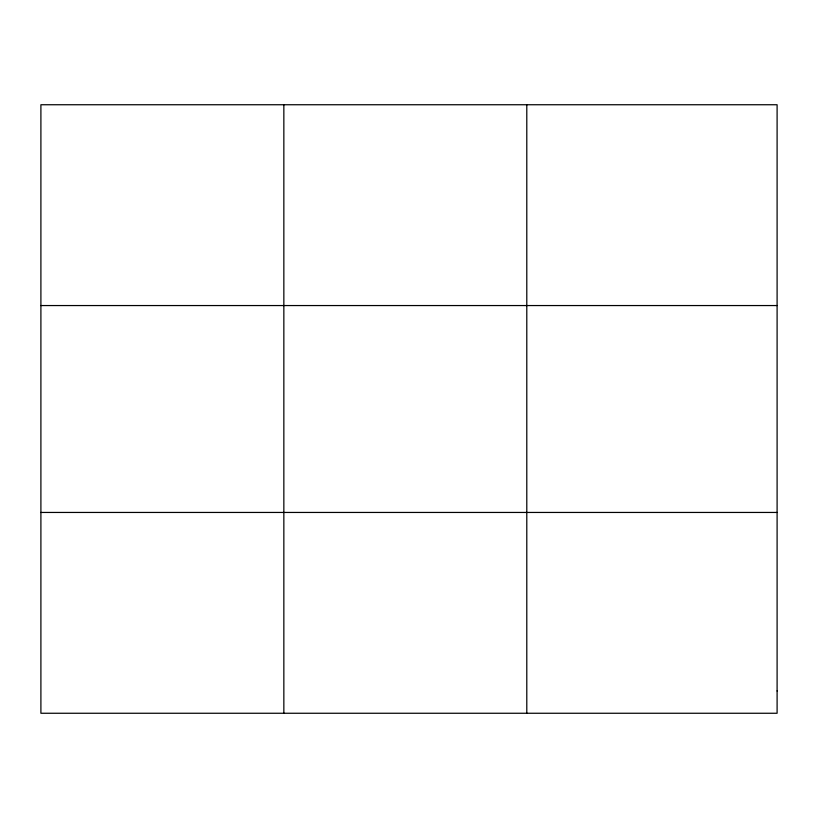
<?xml version="1.0" encoding="UTF-8"?>
<svg xmlns="http://www.w3.org/2000/svg" width="818" height="818" viewBox="0 0 818 818"><rect width="100%" height="100%" fill="white"/><g stroke="black" fill="none" stroke-linecap="round" stroke-linejoin="round"><path stroke-width="1.23" d="M283.846 104.745L283.846 713.255M526.792 104.745L526.792 713.255M40.9 305.554L777.1 305.554M40.9 512.446L777.1 512.446M777.1 690.944L777.1 713.255L40.9 713.255L40.9 104.745L777.1 104.745L777.1 690.944"/></g></svg>
